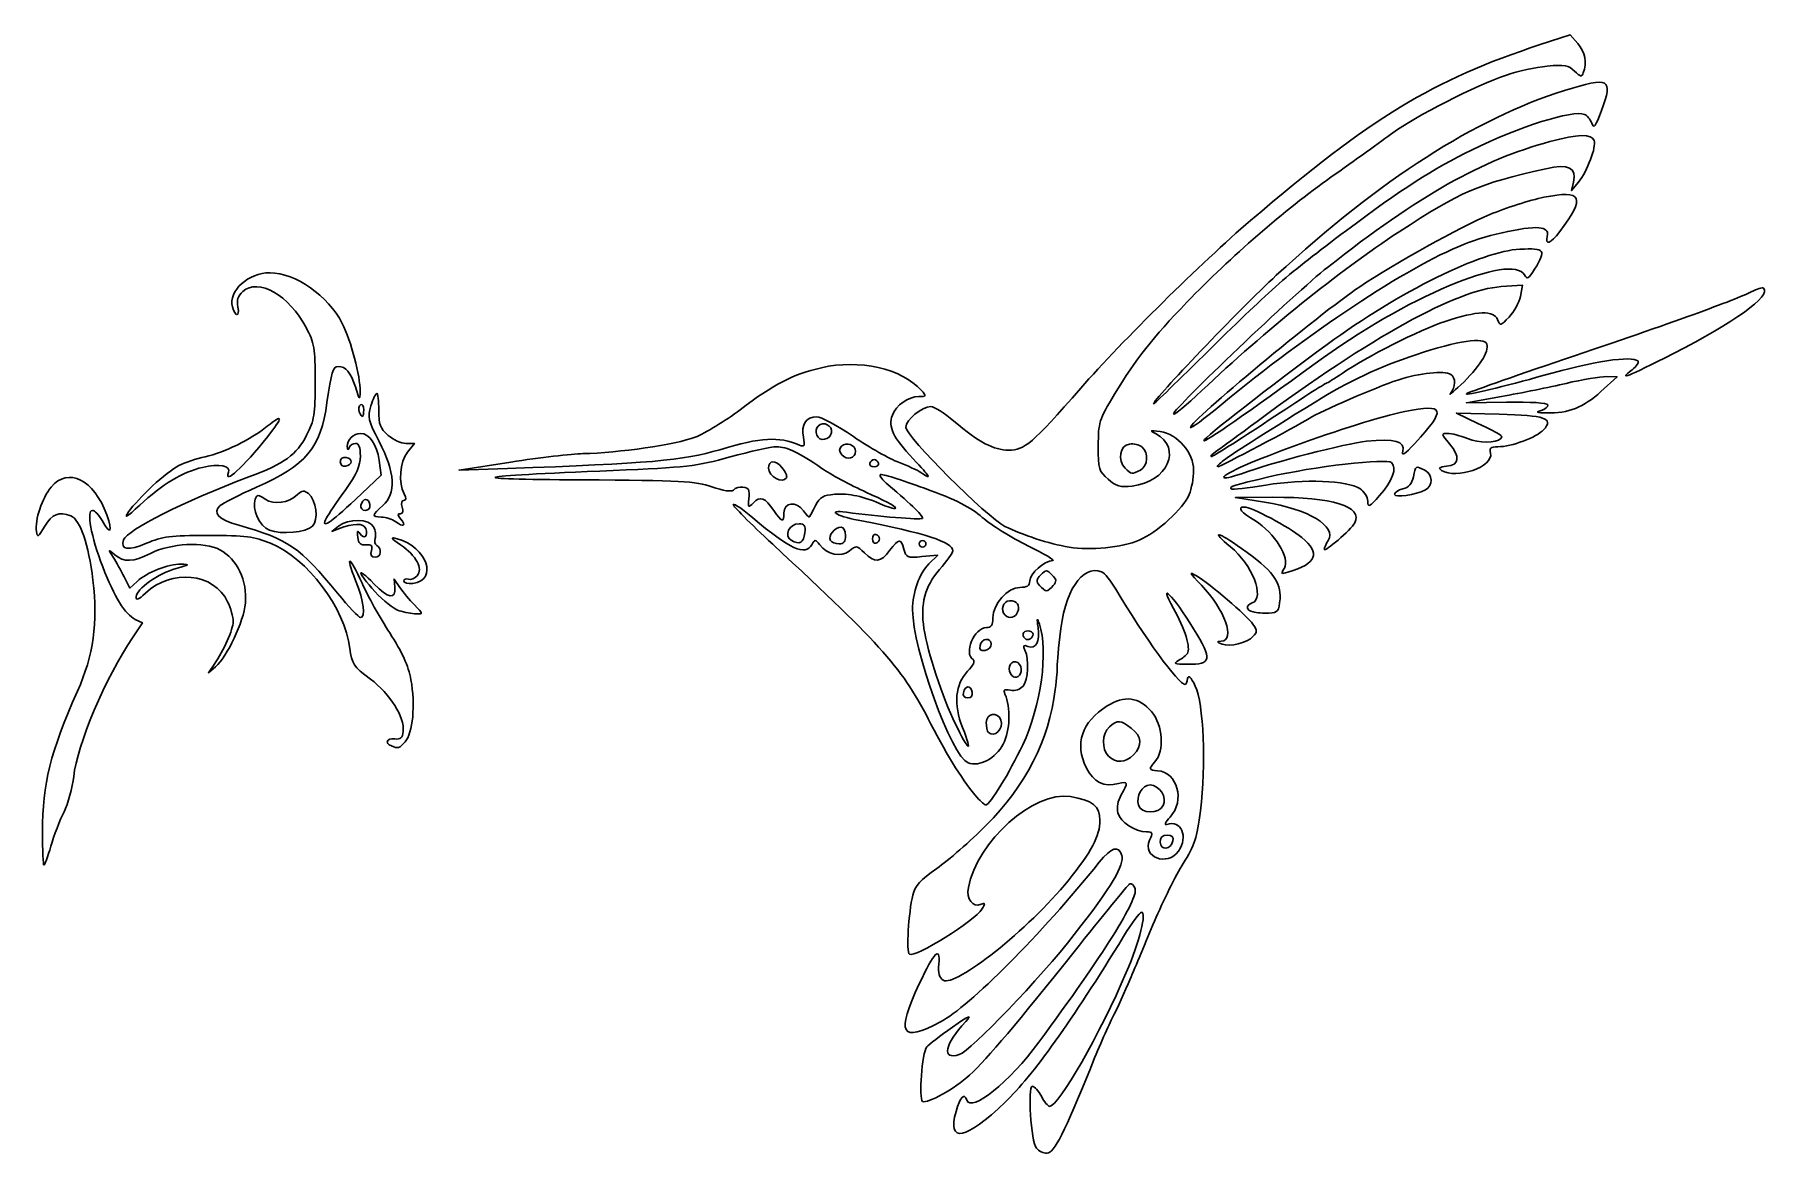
# Model space of a CAD drawing. Extents: x 8 to 145, y 12 to 101.
import ezdxf

# ---------------------------------------------------------------- set-up
doc = ezdxf.new("R2010")
doc.units = 0
doc.layers.get('0').update_dxf_attribs({"linetype": 'CONTINUOUS'})

msp = doc.modelspace()

# ---------------------------------------------------------------- linework, layer by layer
at = {"color": 7}
for points in [[(126.604247, 99.932024), (128.985497, 100.715748), (129.580809, 100.032094)], [(129.635732, 89.059198), (129.104194, 88.39774), (129.260293, 89.078831)], [(123.535136, 80.811473), (125.228525, 80.923823), (125.051791, 80.040147)], [(131.840015, 73.70286), (132.689664, 73.692356), (131.415827, 72.519961)], [(123.958414, 71.68197), (120.783414, 71.634948), (123.561539, 72.129592)], [(121.694183, 70.00884), (119.989664, 70.815872), (123.36185, 70.731242)], [(36.944453, 68.4217), (37.610362, 68.4217), (37.061992, 67.72456)], [(34.817685, 67.079447), (34.976538, 65.908158), (32.942657, 63.989929)], [(44.980288, 66.447551), (41.14383, 66.317302), (45.244872, 66.952672)], [(104.827245, 63.778905), (102.527164, 64.137114), (105.490703, 64.162752)], [(31.61883, 61.676645), (31.089664, 61.471336), (31.61883, 61.895392)], [(77.736311, 59.480622), (78.980572, 59.600179), (78.277249, 58.896856)], [(15.698308, 57.521679), (15.12362, 56.991128), (14.666888, 57.877768)], [(36.059721, 57.073781), (36.002693, 57.706075), (36.453911, 57.044616)], [(15.539114, 54.517621), (16.112265, 54.231873), (15.317824, 53.058557)], [(21.875406, 50.775534), (21.318087, 50.297741), (21.77992, 50.9592)]]:
    msp.add_lwpolyline(points, dxfattribs=at)
for points in [[(96.044872, 71.534472)], [(120.78834, 72.351278)], [(33.246192, 70.926767)], [(97.632372, 70.753973)], [(126.686008, 71.027761)], [(69.418314, 69.081388)], [(98.955289, 69.67265)], [(71.416262, 67.522598)], [(100.013622, 68.639436)], [(101.057784, 67.840265)], [(31.751122, 66.966491)], [(73.606001, 66.854044)], [(77.649057, 66.124521)], [(93.800448, 66.470588)], [(101.60113, 67.090991)], [(118.81906, 66.286967)], [(67.032934, 65.711044)], [(101.601122, 65.744693)], [(33.385368, 63.540883)], [(112.98922, 63.851539)], [(115.094872, 64.394821)], [(15.00887, 63.005933)], [(30.664737, 62.534721)], [(36.131897, 62.225624)], [(66.014653, 63.127795)], [(26.143606, 61.566549)], [(67.401977, 60.771439)], [(70.505418, 60.76038)], [(73.819872, 60.881075)], [(77.524039, 60.4842)], [(34.206976, 59.947154)], [(89.367685, 60.22566)], [(109.538622, 60.068682)], [(106.39072, 58.577184)], [(36.778205, 57.547904)], [(87.038019, 57.190188)], [(36.406026, 55.203479)], [(103.916226, 55.104414)], [(84.315012, 54.839756)], [(82.33228, 52.456527)], [(85.895318, 52.994864)], [(101.46883, 52.566546)], [(98.029247, 51.275364)], [(84.84969, 50.071742)], [(81.010368, 48.724217)], [(80.367209, 46.283369)], [(82.992095, 45.57934)], [(35.786018, 44.519845)], [(92.491896, 43.702057)], [(82.107767, 40.442004)], [(94.857419, 39.836706)], [(8.203205, 37.71701)], [(96.574039, 36.916884)], [(98.014245, 36.201406)], [(86.787826, 12.722847)]]:
    msp.add_lwpolyline(points, close=True, dxfattribs=at)
for points in [[(103.717789, 86.029744), (113.261069, 94.19174), (118.10701, 97.135386), (126.604247, 99.932024)], [(129.580809, 100.032094), (130.163591, 99.362829), (130.328315, 98.494919), (130.023373, 97.700254)], [(123.958414, 97.533694), (121.516156, 96.693141), (116.728819, 94.26033), (114.96258, 92.962223)], [(127.164568, 98.234832), (126.274309, 98.149709), (124.831539, 97.834197), (123.958414, 97.533694)], [(129.326923, 97.845898), (128.855745, 98.317076), (128.56731, 98.368956), (127.164568, 98.234832)], [(130.023373, 97.700254), (129.89547, 97.366943), (129.782186, 97.390633), (129.326923, 97.845898)], [(105.7548, 81.70463), (114.033353, 89.324628), (121.450952, 94.078902), (128.536134, 96.306212)], [(128.536134, 96.306212), (132.088329, 97.422886), (132.412309, 97.249406), (131.471358, 94.734491)], [(130.111286, 94.42066), (129.168202, 94.782555), (125.004724, 93.470257), (121.180288, 91.605673)], [(131.471358, 94.734491), (130.986236, 93.437889), (130.856866, 93.271971), (130.687654, 93.729395)], [(130.687654, 93.729395), (130.576188, 94.03072), (130.316822, 94.341789), (130.111286, 94.42066)], [(109.803205, 82.33601), (117.066676, 88.036575), (121.990202, 90.819145), (127.380103, 92.269729)], [(114.96258, 92.962223), (114.089455, 92.320514), (111.886799, 90.741428), (110.067789, 89.453141)], [(127.380103, 92.269729), (129.620261, 92.872623), (130.669977, 92.898667), (130.878019, 92.356514)], [(130.878019, 92.356514), (131.070395, 91.855194), (130.353509, 89.95242), (129.635732, 89.059198)], [(121.180288, 91.605673), (118.236473, 90.170431), (115.568997, 88.455034), (111.303155, 85.253896)], [(110.067789, 89.453141), (106.414872, 86.866021), (102.13417, 83.153446), (98.690705, 79.586011)], [(127.05805, 90.123458), (121.692689, 88.921506), (120.344496, 88.342061), (115.454576, 85.13635)], [(129.260293, 89.078831), (129.521432, 90.218243), (128.866958, 90.528691), (127.05805, 90.123458)], [(122.642085, 86.510881), (123.87729, 87.027949), (125.80039, 87.63948), (126.91564, 87.869842)], [(126.91564, 87.869842), (129.946715, 88.495927), (130.232121, 87.874287), (128.160555, 85.158329)], [(112.345327, 80.801009), (115.106122, 82.651365), (120.292159, 85.527184), (122.642085, 86.510881)], [(90.293018, 72.787325), (93.585125, 76.544972), (99.827331, 82.702389), (103.717789, 86.029744)], [(115.454576, 85.13635), (110.693044, 82.014809), (104.857005, 77.319481), (99.863458, 72.592671)], [(111.303155, 85.253896), (106.483465, 81.637145), (105.529314, 80.806036), (100.477614, 75.824366)], [(126.700026, 85.441245), (125.896172, 85.651456), (122.502409, 84.937325), (120.566011, 84.150496)], [(127.179514, 84.789431), (127.271026, 85.139377), (127.13208, 85.32826), (126.700026, 85.441245)], [(128.160555, 85.158329), (127.431498, 84.202484), (126.981805, 84.033389), (127.179514, 84.789431)], [(120.566011, 84.150496), (116.019188, 82.302956), (108.33858, 77.224946), (101.402684, 71.48072)], [(109.767232, 76.236573), (115.507789, 80.428539), (121.995139, 83.633696), (125.016747, 83.770787)], [(125.016747, 83.770787), (127.016719, 83.861529), (127.114398, 83.729145), (126.179278, 82.195212)], [(125.373368, 81.732191), (124.369735, 83.525585), (115.940779, 79.96468), (108.814518, 74.736725)], [(23.223587, 79.209204), (22.892175, 80.476537), (24.478347, 81.917588), (26.194871, 81.90865)], [(29.055198, 77.573643), (27.708019, 80.130153), (25.258143, 81.528071), (24.046563, 80.431606)], [(26.194871, 81.90865), (28.216662, 81.89812), (30.797442, 80.089761), (31.902294, 77.909441)], [(96.044872, 71.534472), (96.044872, 71.903955), (102.844261, 79.025618), (105.7548, 81.70463)], [(97.632372, 70.753973), (97.632372, 71.175856), (107.273873, 80.350924), (109.803205, 82.33601)], [(126.179278, 82.195212), (125.699478, 81.408169), (125.589924, 81.345228), (125.373368, 81.732191)], [(24.046563, 80.431606), (23.652109, 80.07463), (23.547107, 79.7423), (23.656287, 79.196398)], [(98.955288, 69.67265), (98.955288, 70.189384), (109.133129, 78.64811), (112.345327, 80.801009)], [(104.232784, 70.161841), (113.25697, 76.846607), (120.020614, 80.578296), (123.535136, 80.811473)], [(125.051791, 80.040147), (124.954586, 79.554123), (124.553731, 78.821079), (124.161, 78.411157)], [(128.537525, 75.075711), (137.099326, 77.97069), (142.087825, 79.771034), (143.305599, 80.405486)], [(144.279554, 80.688405), (144.886355, 80.081604), (141.992395, 77.987176), (137.144382, 75.524508)], [(143.305599, 80.405486), (143.760089, 80.642275), (144.198372, 80.76959), (144.279554, 80.688405)], [(23.656287, 79.196398), (23.815947, 78.398092), (23.432732, 78.409443), (23.223587, 79.209204)], [(98.690705, 79.586011), (95.949074, 76.745674), (94.661651, 75.108543), (92.972969, 72.315149)], [(123.248185, 78.203147), (122.970917, 78.952669), (121.641984, 78.907545), (119.110273, 78.062635)], [(124.161, 78.411157), (123.474382, 77.69448), (123.439309, 77.68649), (123.248185, 78.203147)], [(29.76581, 73.310718), (29.765016, 75.962052), (29.700418, 76.349222), (29.055198, 77.573643)], [(31.902294, 77.909441), (32.617196, 76.498648), (33.338378, 73.75267), (33.317011, 72.522741)], [(119.110273, 78.062635), (117.010834, 77.361989), (112.899288, 75.288939), (110.952254, 73.949346)], [(100.477614, 75.824366), (98.039605, 73.420155), (96.044872, 71.489702), (96.044872, 71.534472)], [(100.013622, 68.639436), (100.013622, 68.851208), (105.415943, 73.059102), (109.767232, 76.236573)], [(116.772296, 75.425393), (120.172567, 76.548205), (122.170664, 76.84416), (122.395483, 76.258293)], [(122.395483, 76.258293), (122.607626, 75.705451), (121.738551, 74.351703), (120.337053, 73.051908)], [(137.144382, 75.524508), (133.441173, 73.643368), (132.762744, 73.374702), (133.876336, 74.23032)], [(31.570515, 74.503066), (31.175299, 74.508172), (31.03499, 74.049543), (30.697937, 71.650841)], [(32.939942, 72.894179), (32.583609, 74.037074), (32.193844, 74.494993), (31.570515, 74.503066)], [(63.36883, 71.087644), (66.00911, 73.097845), (67.502701, 73.869674), (69.782613, 74.402045)], [(69.782613, 74.402045), (72.771654, 75.1), (76.129946, 74.34167), (77.69152, 72.61615)], [(108.814518, 74.736725), (103.654053, 70.950913), (100.013622, 68.428812), (100.013622, 68.639436)], [(108.818402, 71.690002), (111.487492, 73.342667), (113.90912, 74.479938), (116.772296, 75.425393)], [(119.551196, 73.871368), (119.017923, 74.200949), (117.089976, 73.996209), (115.350959, 73.42532)], [(120.78834, 72.351278), (120.874943, 72.437882), (124.362078, 73.663876), (128.537525, 75.075711)], [(134.330006, 74.939342), (133.888054, 75.381294), (130.725897, 74.897742), (126.927517, 73.80736)], [(133.876336, 74.23032), (134.237963, 74.508175), (134.442115, 74.827233), (134.330006, 74.939342)], [(29.089604, 69.077385), (29.695688, 70.25631), (29.766649, 70.700553), (29.76581, 73.310718)], [(33.317011, 72.522741), (33.304602, 71.80866), (33.266761, 71.84594), (32.939942, 72.894179)], [(84.588789, 67.892533), (85.87046, 67.892533), (86.411088, 68.356446), (90.293018, 72.787325)], [(109.712982, 73.1842), (109.64304, 73.1842), (107.610712, 71.874512), (105.196696, 70.273783)], [(115.350959, 73.42532), (113.629551, 72.86021), (109.295695, 70.982459), (108.348005, 70.391118)], [(110.952254, 73.949346), (110.340598, 73.528515), (109.782927, 73.1842), (109.712982, 73.1842)], [(120.337053, 73.051908), (119.709427, 72.469825), (119.344742, 72.166215), (119.526643, 72.377221)], [(119.526643, 72.377221), (119.941454, 72.8584), (119.954003, 73.622413), (119.551196, 73.871368)], [(126.927517, 73.80736), (123.886423, 72.93437), (120.589463, 72.152402), (120.78834, 72.351278)], [(123.561539, 72.129592), (125.089507, 72.401644), (127.386072, 72.86929), (128.665015, 73.168801)], [(128.665015, 73.168801), (129.943955, 73.468312), (131.372705, 73.708638), (131.840015, 73.70286)], [(30.697937, 71.650841), (30.190683, 68.040864), (29.050909, 66.669497), (25.136538, 64.959413)], [(33.246192, 70.926767), (33.164219, 71.140389), (33.211011, 71.385541), (33.350176, 71.471549)], [(33.350176, 71.471549), (33.489342, 71.55756), (33.603205, 71.382779), (33.603205, 71.083149)], [(34.821413, 68.574163), (33.935054, 70.275932), (33.889238, 70.476562), (34.176504, 71.398262)], [(34.176504, 71.398262), (34.346584, 71.943965), (34.55506, 72.39045), (34.639784, 72.39045)], [(34.639784, 72.39045), (34.724509, 72.39045), (34.79383, 71.784829), (34.79383, 71.044626)], [(77.491624, 72.125866), (76.659814, 72.125866), (75.703337, 71.449105), (75.39722, 70.643959)], [(77.69152, 72.61615), (78.111935, 72.151595), (78.101447, 72.125866), (77.491624, 72.125866)], [(92.972969, 72.315149), (91.73374, 70.265232), (91.679247, 70.092612), (91.679247, 68.21715)], [(99.863458, 72.592671), (98.63636, 71.431121), (97.632372, 70.603708), (97.632372, 70.753973)], [(101.402684, 71.48072), (100.056617, 70.365922), (98.955289, 69.552291), (98.955289, 69.67265)], [(101.601122, 67.090991), (102.203493, 67.555078), (104.369074, 68.935034), (108.818402, 71.690002)], [(115.92293, 70.94224), (119.097324, 71.589694), (119.23345, 71.14998), (116.703232, 68.4217)], [(127.215175, 71.464408), (127.165534, 71.625047), (125.886083, 71.710518), (123.958414, 71.68197)], [(126.686008, 71.027761), (127.022019, 71.122397), (127.260144, 71.318887), (127.215175, 71.464408)], [(131.415827, 72.519961), (130.057893, 71.270164), (128.842087, 70.790602), (127.133414, 70.8308)], [(25.969335, 69.775544), (27.247845, 70.788141), (27.263188, 70.540787), (26.018802, 68.978116)], [(33.603205, 71.083149), (33.603205, 70.444294), (33.456068, 70.379844), (33.246192, 70.926767)], [(34.79383, 71.044626), (34.79383, 69.89808), (34.903754, 69.604247), (35.536187, 69.060251)], [(59.796955, 68.915365), (60.59732, 69.223771), (62.204663, 70.201295), (63.36883, 71.087644)], [(69.420497, 70.532943), (68.600135, 70.540854), (68.169327, 69.885356), (68.361938, 68.922299)], [(72.319999, 68.959121), (71.034876, 69.82174), (69.730101, 70.529958), (69.420497, 70.532943)], [(69.533622, 69.797533), (69.936744, 70.200655), (70.700543, 69.832217), (70.595241, 69.285435)], [(75.39722, 70.643959), (75.051023, 69.73339), (75.457428, 68.881437), (77.032371, 67.216168)], [(76.465705, 69.689543), (76.465705, 70.285636), (77.729083, 71.332116), (78.448726, 71.332116)], [(78.448726, 71.332116), (78.694092, 71.332116), (79.509152, 70.81683), (80.259965, 70.187037)], [(80.259965, 70.187037), (82.289375, 68.484734), (83.406626, 67.892533), (84.588789, 67.892533)], [(105.196696, 70.273783), (102.782682, 68.673054), (100.718236, 67.369611), (100.609038, 67.377244)], [(101.057784, 67.840265), (101.413794, 68.087293), (102.842544, 69.132003), (104.232784, 70.161841)], [(108.348005, 70.391118), (107.306237, 69.741071), (101.300137, 66.569733), (101.121721, 66.575501)], [(101.601122, 65.744693), (101.601122, 66.348599), (112.123572, 70.167317), (115.92293, 70.94224)], [(123.36185, 70.731242), (127.041799, 70.638887), (127.707636, 70.40681), (126.888748, 69.501951)], [(127.133414, 70.8308), (126.331943, 70.849665), (126.223355, 70.897459), (126.686008, 71.027761)], [(21.062566, 67.369433), (22.612175, 67.716707), (24.601521, 68.692215), (25.969335, 69.775544)], [(26.018802, 68.978116), (24.054969, 66.511988), (22.513999, 65.103798), (22.910847, 66.13797)], [(24.516468, 65.774279), (27.385579, 66.857422), (28.280704, 67.503955), (29.089604, 69.077385)], [(32.301177, 68.170346), (32.274298, 68.698065), (32.793787, 69.21545), (33.350531, 69.21545)], [(33.350531, 69.21545), (34.047086, 69.21545), (34.646309, 68.34305), (34.817685, 67.079447)], [(35.536187, 69.060251), (35.944485, 68.709048), (36.578204, 68.4217), (36.944453, 68.4217)], [(50.933413, 67.616996), (53.728144, 67.667963), (58.296339, 68.337131), (59.796955, 68.915365)], [(68.064152, 68.289054), (66.344829, 68.98781), (65.102954, 68.916727), (61.749109, 67.927588)], [(68.361938, 68.922299), (68.50349, 68.214547), (68.462411, 68.127195), (68.064152, 68.289054)], [(69.418314, 69.081388), (69.326673, 69.320206), (69.37856, 69.642471), (69.533622, 69.797533)], [(70.595241, 69.285435), (70.477952, 68.676396), (69.630131, 68.529406), (69.418314, 69.081388)], [(75.891874, 66.93195), (75.212464, 67.184278), (73.60512, 68.096503), (72.319999, 68.959121)], [(84.299637, 61.867857), (82.877628, 62.582396), (76.465705, 68.984297), (76.465705, 69.689543)], [(94.349327, 65.050231), (97.147425, 65.365617), (98.360103, 68.062613), (96.213001, 69.195048)], [(96.213001, 69.195048), (95.721956, 69.454038), (95.769213, 69.474969), (96.574039, 69.354962)], [(96.574039, 69.354962), (97.952764, 69.149378), (99.219872, 67.686536), (99.219872, 66.300421)], [(115.758862, 67.817574), (115.967976, 68.584942), (115.107265, 68.816627), (112.88672, 68.590694)], [(119.449583, 68.386418), (118.785026, 69.176199), (118.777912, 69.21545), (119.299331, 69.21545)], [(119.299331, 69.21545), (119.600364, 69.21545), (120.307095, 69.031223), (120.869842, 68.806055)], [(120.869842, 68.806055), (121.794746, 68.435982), (123.135297, 68.436432), (123.505807, 68.806848)], [(123.505807, 68.806848), (123.718926, 69.019968), (123.559874, 69.125497), (121.694183, 70.00884)], [(126.888748, 69.501951), (126.348916, 68.90544), (124.337731, 68.157024), (123.274593, 68.157024)], [(18.982515, 66.66643), (19.427097, 66.896332), (20.363121, 67.212684), (21.062566, 67.369433)], [(31.751122, 66.966491), (31.751122, 67.239002), (31.92453, 67.368772), (32.214143, 67.312998)], [(32.129256, 64.703055), (33.054642, 66.007933), (33.338622, 66.644753), (33.338622, 67.415034)], [(32.214143, 67.312998), (32.771842, 67.205595), (32.736676, 66.736026), (32.161972, 66.616363)], [(32.455517, 68.090971), (32.366836, 67.871197), (32.315057, 67.897827), (32.301177, 68.170346)], [(32.963795, 68.4217), (32.757642, 68.4217), (32.528915, 68.272872), (32.455517, 68.090971)], [(33.338622, 67.415034), (33.338622, 68.107142), (33.221499, 68.4217), (32.963795, 68.4217)], [(35.124559, 63.517243), (36.190084, 64.434577), (36.087669, 66.143013), (34.821413, 68.574163)], [(37.061992, 67.72456), (36.463528, 66.963737), (36.324709, 65.300312), (36.787513, 64.435556)], [(61.749109, 67.927588), (58.827998, 67.066073), (56.095813, 66.824926), (44.980288, 66.447551)], [(45.244872, 66.952672), (47.500445, 67.302129), (50.060288, 67.601073), (50.933413, 67.616996)], [(53.314653, 66.283769), (59.120688, 66.523936), (59.91397, 66.615405), (62.57507, 67.351542)], [(62.57507, 67.351542), (64.175799, 67.794352), (65.818822, 68.156754), (66.22623, 68.156881)], [(66.22623, 68.156881), (67.076267, 68.157146), (68.07295, 67.683589), (69.816533, 66.450991)], [(71.416262, 67.522598), (71.181177, 67.805858), (71.170853, 67.995181), (71.379133, 68.203461)], [(71.379133, 68.203461), (71.744483, 68.568811), (72.496955, 68.295097), (72.496955, 67.796852)], [(72.496955, 67.796852), (72.496955, 67.245516), (71.794227, 67.067181), (71.416262, 67.522598)], [(91.679247, 68.21715), (91.679247, 66.379722), (91.727009, 66.218133), (92.455264, 65.591714)], [(93.800448, 66.470588), (93.171203, 67.099834), (93.380123, 68.267974), (94.141205, 68.375863)], [(94.141205, 68.375863), (94.476639, 68.423414), (94.923123, 68.319539), (95.133393, 68.14503)], [(95.133393, 68.14503), (95.680257, 67.691172), (95.605666, 66.636381), (95.003932, 66.314341)], [(100.609038, 67.377244), (100.499841, 67.38489), (100.701777, 67.593236), (101.057784, 67.840265)], [(112.88672, 68.590694), (111.251235, 68.42429), (105.582842, 66.955882), (102.990184, 66.02698)], [(116.703232, 68.4217), (115.890466, 67.545312), (115.641221, 67.385867), (115.758862, 67.817574)], [(122.687768, 67.640692), (122.961776, 66.592887), (119.982753, 65.550476), (118.81906, 66.286967)], [(119.213672, 66.613738), (120.233826, 66.73033), (120.317027, 67.355522), (119.449583, 68.386418)], [(123.274593, 68.157024), (122.68899, 68.157024), (122.57823, 68.05957), (122.687768, 67.640692)], [(8.89514, 64.970086), (10.250852, 66.581258), (12.265159, 65.575577), (13.283766, 62.778981)], [(15.00887, 63.005933), (15.770976, 64.104819), (18.000421, 66.15857), (18.982515, 66.66643)], [(20.843959, 66.527976), (19.330418, 66.189416), (17.637593, 65.169378), (15.892015, 63.544106)], [(22.910847, 66.13797), (23.108483, 66.652995), (22.183301, 66.827569), (20.843959, 66.527976)], [(32.161972, 66.616363), (31.922265, 66.566449), (31.751122, 66.712298), (31.751122, 66.966491)], [(50.801111, 65.54035), (41.00997, 65.591539), (41.730269, 65.804579), (53.314653, 66.283769)], [(66.659067, 66.524976), (66.166251, 67.133576), (65.617789, 67.107054), (65.617789, 66.474626)], [(65.617789, 66.474626), (65.617789, 65.788297), (66.714838, 65.196352), (67.032934, 65.711044)], [(67.032934, 65.711044), (67.100836, 65.820912), (66.932596, 66.187182), (66.659067, 66.524976)], [(69.816533, 66.450991), (70.490395, 65.974614), (72.08048, 65.121814), (73.350059, 64.555881)], [(73.952163, 66.569616), (73.709628, 66.569616), (73.553854, 66.697609), (73.606001, 66.854044)], [(73.606001, 66.854044), (73.658145, 67.010478), (73.813919, 67.138471), (73.952163, 67.138471)], [(73.952163, 67.138471), (74.090408, 67.138471), (74.246182, 67.010478), (74.298326, 66.854044)], [(74.298326, 66.854044), (74.350473, 66.697609), (74.194699, 66.569616), (73.952163, 66.569616)], [(75.058394, 65.144819), (74.631703, 65.503856), (74.351867, 65.866888), (74.436536, 65.95156)], [(74.436536, 65.95156), (74.521206, 66.03623), (76.096775, 65.553931), (77.937802, 64.879786)], [(77.649057, 66.124521), (77.362016, 66.316281), (76.571282, 66.679625), (75.891874, 66.93195)], [(77.032371, 67.216168), (78.432829, 65.735388), (78.554845, 65.519403), (77.649057, 66.124521)], [(95.003932, 66.314341), (94.340103, 65.959072), (94.307766, 65.963268), (93.800448, 66.470588)], [(99.219872, 66.300421), (99.219872, 65.711525), (99.058854, 64.846576), (98.862055, 64.378306)], [(101.121721, 66.575501), (101.021594, 66.578729), (101.237328, 66.810707), (101.60113, 67.090991)], [(102.990184, 66.02698), (102.2262, 65.753258), (101.601122, 65.626229), (101.601122, 65.744693)], [(105.172997, 65.77598), (108.688762, 66.592693), (114.50261, 67.267712), (114.868624, 66.901698)], [(114.868624, 66.901698), (115.311576, 66.458745), (114.952791, 65.474035), (113.923747, 64.308413)], [(116.591178, 65.782923), (116.767914, 66.666594), (116.783736, 66.675587), (117.493516, 66.295725)], [(117.493516, 66.295725), (118.133482, 65.953225), (118.158202, 65.082571), (117.537397, 64.750326)], [(118.81906, 66.28706), (118.53731, 66.465379), (118.636891, 66.547817), (119.213672, 66.613738)], [(7.724468, 61.455893), (7.592261, 62.384223), (8.164369, 64.101612), (8.89514, 64.970086)], [(14.619446, 60.797144), (14.938068, 61.610637), (19.305952, 63.80721), (24.516468, 65.774279)], [(25.136538, 64.959413), (23.75409, 64.355459), (22.457886, 63.706007), (22.256088, 63.51619)], [(28.372721, 64.37779), (28.741399, 64.710022), (28.907825, 64.726627), (29.225616, 64.462882)], [(30.664737, 62.534721), (30.805072, 62.789382), (31.464104, 63.765134), (32.129256, 64.703055)], [(61.119861, 64.989943), (59.813603, 65.442415), (58.757413, 65.498752), (50.801111, 65.54035)], [(62.826424, 64.733995), (62.669669, 64.579259), (62.027387, 64.675586), (61.119861, 64.989943)], [(64.060745, 64.651387), (64.025108, 65.038248), (63.191178, 65.094059), (62.826424, 64.733995)], [(64.036879, 63.814859), (64.066769, 64.09305), (64.077514, 64.469486), (64.060745, 64.651387)], [(73.350059, 64.555881), (74.619636, 63.989945), (75.661433, 63.436013), (75.665163, 63.32492)], [(77.771572, 62.495623), (77.904441, 62.628492), (77.003979, 63.507721), (75.058394, 65.144819)], [(77.937802, 64.879786), (80.475796, 63.950429), (81.581543, 63.393153), (82.511088, 62.574935)], [(92.455264, 65.591714), (93.094998, 65.041439), (93.427635, 64.946342), (94.349327, 65.050231)], [(102.187121, 64.83709), (102.01135, 65.012861), (102.360378, 65.12261), (105.172997, 65.77598)], [(104.93697, 65.133929), (103.497467, 64.897754), (102.260035, 64.764177), (102.187121, 64.83709)], [(112.355058, 64.849052), (111.368054, 65.495763), (107.943859, 65.627261), (104.93697, 65.133929)], [(112.98922, 63.851539), (112.983161, 64.175606), (112.697789, 64.624487), (112.355058, 64.849052)], [(115.094872, 64.394821), (115.094872, 64.540762), (115.39614, 64.735781), (115.764355, 64.828198)], [(117.537397, 64.750326), (116.77614, 64.342915), (115.094872, 64.098207), (115.094872, 64.394821)], [(115.764355, 64.828198), (116.23644, 64.946683), (116.480233, 65.228187), (116.591178, 65.782923)], [(15.892015, 63.544106), (14.855367, 62.578903), (14.608296, 62.428345), (15.00887, 63.005933)], [(22.256088, 63.51619), (21.6307, 62.927936), (22.127374, 62.401786), (23.730021, 61.954775)], [(26.143606, 61.566547), (25.375526, 61.862631), (24.734168, 63.256853), (25.021545, 64.005746)], [(25.021545, 64.005746), (25.171169, 64.39566), (25.241096, 64.396641), (25.82056, 64.016964)], [(25.82056, 64.016964), (26.533785, 63.549641), (27.624913, 63.703906), (28.372721, 64.37779)], [(29.225616, 64.462882), (29.838631, 63.954123), (30.046224, 62.370078), (29.563184, 61.887037)], [(32.942657, 63.989929), (30.944992, 62.10586), (30.147757, 61.596558), (30.664737, 62.534721)], [(33.735497, 63.130033), (33.481304, 63.130033), (33.335455, 63.301176), (33.385368, 63.540883)], [(33.385368, 63.540883), (33.505032, 64.115588), (33.974601, 64.150753), (34.082003, 63.593054)], [(34.082003, 63.593054), (34.137777, 63.303441), (34.008007, 63.130033), (33.735497, 63.130033)], [(35.007844, 62.600866), (34.218607, 62.600866), (34.238121, 62.754089), (35.124559, 63.517243)], [(36.645908, 63.394616), (36.749622, 63.06784), (36.693454, 62.86545), (36.499049, 62.86545)], [(36.76968, 63.923783), (36.598363, 63.923783), (36.547277, 63.705375), (36.645908, 63.394616)], [(36.787513, 64.435556), (36.981326, 64.073416), (36.976113, 63.923783), (36.76968, 63.923783)], [(65.936929, 60.450563), (64.147925, 62.105553), (62.746041, 63.521479), (62.821627, 63.597065)], [(62.821627, 63.597065), (62.897216, 63.672654), (63.587037, 63.202495), (64.35457, 62.552268)], [(64.410942, 63.737471), (64.016117, 63.342647), (63.986794, 63.348714), (64.036879, 63.814859)], [(66.014663, 63.127795), (65.345299, 64.127086), (64.950605, 64.277134), (64.410942, 63.737471)], [(68.364269, 63.094904), (67.815272, 63.878711), (66.799801, 63.770663), (66.829411, 62.931596)], [(69.330372, 63.526908), (69.107455, 63.090346), (68.892566, 62.68081), (68.852838, 62.616829)], [(70.84318, 64.401599), (69.917625, 64.333956), (69.669083, 64.190253), (69.330372, 63.526908)], [(72.695393, 62.35347), (70.899647, 62.699839), (70.164224, 63.197669), (71.769351, 62.980335)], [(74.679757, 63.550776), (73.03852, 64.258502), (72.009042, 64.486806), (70.84318, 64.401599)], [(75.665163, 63.32492), (75.668894, 63.213827), (75.22546, 63.315448), (74.679757, 63.550776)], [(98.862055, 64.378306), (98.394917, 63.266786), (96.324687, 61.378531), (94.912376, 60.775802)], [(104.096074, 62.297098), (102.963541, 62.983928), (102.634574, 63.394616), (103.21694, 63.394616)], [(103.21694, 63.394616), (103.78898, 63.394616), (106.775978, 61.819176), (107.767014, 60.994761)], [(109.857606, 60.737573), (110.562866, 61.86687), (108.293135, 63.239139), (104.827245, 63.778905)], [(105.490703, 64.162752), (110.152064, 64.203061), (112.644634, 63.425943), (111.959588, 62.145923)], [(113.923747, 64.308413), (113.100294, 63.375667), (112.999038, 63.326163), (112.98922, 63.851539)], [(8.392718, 61.873262), (7.879312, 61.004564), (7.796141, 60.952618), (7.724468, 61.455893)], [(10.456301, 62.69496), (9.497782, 63.062776), (8.971996, 62.853414), (8.392718, 61.873262)], [(12.193494, 57.608888), (11.849782, 60.444848), (11.175499, 62.418976), (10.456301, 62.69496)], [(12.148298, 63.130033), (11.662687, 63.130033), (12.041332, 61.070424), (12.969351, 58.663993)], [(12.911865, 62.337955), (12.663971, 62.7736), (12.320365, 63.130033), (12.148298, 63.130033)], [(13.283766, 62.778981), (13.792102, 61.383333), (13.590865, 61.144695), (12.911865, 62.337955)], [(23.730021, 61.954775), (27.614094, 60.871431), (28.570722, 60.213264), (31.539786, 56.581596)], [(29.563184, 61.887037), (29.060614, 61.384468), (27.094064, 61.20016), (26.143606, 61.566549)], [(31.61883, 61.895392), (32.385021, 62.509392), (34.043265, 62.467985), (34.386697, 61.826278)], [(33.765135, 61.692996), (33.594278, 62.13824), (32.792823, 62.132136), (31.61883, 61.676645)], [(34.386697, 61.826278), (34.536817, 61.54578), (34.592419, 61.141102), (34.51026, 60.926999)], [(36.131907, 62.225624), (35.849661, 62.432007), (35.343833, 62.600866), (35.007844, 62.600866)], [(36.518919, 62.46218), (36.979143, 61.907642), (36.754522, 61.770347), (36.131897, 62.225624)], [(36.499049, 62.86545), (36.264384, 62.86545), (36.269443, 62.762784), (36.518919, 62.46218)], [(64.35457, 62.552268), (67.302999, 60.054453), (68.51038, 59.503191), (69.028942, 60.418054)], [(66.829411, 62.931596), (66.857615, 62.132363), (66.647549, 62.182949), (66.014653, 63.127795)], [(67.401977, 60.771439), (66.793769, 61.125002), (67.248053, 62.0717), (68.025923, 62.0717)], [(68.025923, 62.0717), (68.452944, 62.0717), (68.546155, 61.926414), (68.479633, 61.3645)], [(68.852838, 62.616829), (68.813111, 62.55285), (68.593256, 62.767983), (68.364269, 63.094904)], [(70.505418, 60.76038), (70.291994, 61.105706), (70.850395, 61.807124), (71.338726, 61.807124)], [(71.338726, 61.807124), (71.551115, 61.807124), (71.703205, 61.531108), (71.703205, 61.145666)], [(71.769351, 62.980335), (74.264626, 62.642477), (77.645411, 62.369459), (77.771572, 62.495623)], [(80.169872, 59.923389), (80.169872, 60.631697), (78.051861, 61.320299), (72.695393, 62.35347)], [(82.511088, 62.574935), (83.185368, 61.981408), (84.809671, 60.970943), (86.12065, 60.329456)], [(89.367685, 60.22566), (87.801982, 60.492592), (85.646742, 61.190955), (84.299637, 61.867857)], [(106.39072, 58.577184), (106.867235, 59.340208), (105.609385, 61.379341), (104.096074, 62.297098)], [(111.959588, 62.145923), (111.664234, 61.594037), (109.538622, 59.770227), (109.538622, 60.068682)], [(16.439575, 60.529287), (15.017297, 59.912324), (14.313452, 60.015903), (14.619446, 60.797144)], [(21.30008, 61.145658), (18.2813, 61.145658), (17.686657, 61.070249), (16.439575, 60.529287)], [(16.746558, 59.730095), (18.330521, 60.538913), (21.005011, 60.680354), (22.226121, 60.01988)], [(26.240647, 60.527883), (24.931893, 61.06654), (24.299156, 61.145658), (21.30008, 61.145658)], [(32.511071, 52.225189), (32.109209, 55.426853), (29.166108, 59.323822), (26.240647, 60.527883)], [(33.129538, 61.013366), (33.069109, 61.522539), (33.111281, 61.585216), (33.312735, 61.285612)], [(33.775669, 60.41018), (33.347975, 60.366272), (33.18869, 60.514971), (33.129538, 61.013366)], [(33.312735, 61.285612), (33.642789, 60.794739), (33.989888, 61.107299), (33.765135, 61.692996)], [(34.206976, 59.947159), (34.314059, 60.356642), (34.221555, 60.455956), (33.775669, 60.41018)], [(34.51026, 60.926999), (34.428102, 60.712895), (34.488062, 60.45912), (34.643502, 60.36305)], [(36.51753, 60.408188), (35.735421, 60.95673), (35.692736, 61.032181), (36.249039, 60.882797)], [(36.249039, 60.882797), (38.593337, 60.253277), (39.518736, 57.60139), (37.479123, 57.357772)], [(78.45008, 46.248294), (76.177955, 50.679755), (74.763278, 52.285397), (65.936929, 60.450563)], [(68.479633, 61.3645), (68.383999, 60.556661), (68.069333, 60.383491), (67.401977, 60.771439)], [(69.028942, 60.418054), (69.275793, 60.853555), (69.311959, 60.854262), (69.637402, 60.42996)], [(69.637402, 60.42996), (70.258054, 59.620793), (71.332537, 59.387425), (71.989214, 59.919171)], [(71.189654, 60.484208), (70.907201, 60.484208), (70.599295, 60.608485), (70.505418, 60.76038)], [(71.703205, 61.145666), (71.703205, 60.667299), (71.561052, 60.484208), (71.189654, 60.484208)], [(73.819872, 60.881075), (73.819872, 61.12361), (73.947864, 61.279384), (74.104299, 61.227237)], [(74.104299, 60.534912), (73.947864, 60.482766), (73.819872, 60.638539), (73.819872, 60.881075)], [(74.104299, 61.227237), (74.260734, 61.175093), (74.388726, 61.01932), (74.388726, 60.881075)], [(74.388726, 60.881075), (74.388726, 60.74283), (74.260734, 60.587057), (74.104299, 60.534912)], [(75.184624, 59.955025), (75.904212, 60.928316), (76.094484, 60.945088), (76.317904, 60.054919)], [(77.524039, 60.4842), (77.524039, 60.629721), (77.643101, 60.748783), (77.788622, 60.748783)], [(77.788622, 60.219616), (77.643101, 60.219616), (77.524039, 60.338679), (77.524039, 60.4842)], [(77.788622, 60.748783), (77.934143, 60.748783), (78.053205, 60.629721), (78.053205, 60.4842)], [(78.053205, 60.4842), (78.053205, 60.338679), (77.934143, 60.219616), (77.788622, 60.219616)], [(94.912376, 60.775802), (93.537053, 60.188861), (91.037934, 59.940899), (89.367685, 60.22566)], [(102.132059, 60.250009), (100.488729, 61.570624), (101.112749, 61.484092), (103.013439, 60.127788)], [(107.767014, 60.994761), (109.283024, 59.733635), (108.964569, 58.928542), (106.677666, 58.240758)], [(109.538622, 60.068682), (109.538622, 60.155646), (109.682166, 60.456646), (109.857606, 60.737573)], [(13.79675, 59.425866), (13.388572, 60.078967), (13.390168, 60.081475), (13.922964, 59.624304)], [(14.666888, 57.877768), (14.415685, 58.365419), (14.024123, 59.062064), (13.79675, 59.425866)], [(13.922964, 59.624304), (14.636787, 59.011804), (15.395559, 59.040234), (16.746558, 59.730095)], [(22.226121, 60.01988), (23.591818, 59.281203), (24.416842, 57.558908), (24.249356, 55.796225)], [(32.960284, 57.57904), (32.08315, 59.737681), (32.486317, 59.573933), (33.470914, 57.371647)], [(34.498388, 59.425861), (34.203071, 59.425861), (34.112856, 59.587241), (34.206976, 59.947154)], [(34.643502, 60.36305), (35.080514, 60.09296), (34.977223, 59.425861), (34.498388, 59.425861)], [(37.83403, 57.967637), (38.304676, 58.534729), (37.766675, 59.532083), (36.51753, 60.408188)], [(71.989214, 59.919171), (72.549406, 60.372786), (72.58911, 60.367984), (73.182255, 59.774839)], [(73.182255, 59.774839), (73.998968, 58.958125), (74.479557, 59.001372), (75.184624, 59.955025)], [(76.317904, 60.054919), (76.480868, 59.405618), (76.571943, 59.36874), (77.736311, 59.480622)], [(79.124347, 58.451578), (79.699384, 59.104858), (80.169872, 59.767171), (80.169872, 59.923389)], [(86.12065, 60.329456), (87.431629, 59.687968), (88.311945, 59.162704), (88.076908, 59.162199)], [(88.076908, 59.162199), (87.424853, 59.160876), (86.255289, 58.128636), (86.255289, 57.55458)], [(103.85008, 55.817381), (104.875806, 56.210988), (103.84336, 58.874763), (102.132059, 60.250009)], [(103.013439, 60.127788), (105.47282, 58.372809), (106.144555, 57.491453), (106.046334, 56.148446)], [(12.969351, 58.663993), (13.900525, 56.24938), (14.721025, 54.925481), (15.539114, 54.517621)], [(15.611538, 56.302254), (15.611538, 56.908782), (17.385503, 58.161978), (18.774314, 58.53656)], [(19.149578, 58.878843), (18.147643, 58.90046), (16.482546, 58.245687), (15.698308, 57.521679)], [(22.842608, 55.911388), (21.760513, 58.191739), (18.391023, 58.53888), (16.339142, 56.581408)], [(18.774314, 58.53656), (19.853084, 58.827519), (19.891795, 58.862828), (19.149578, 58.878843)], [(34.499653, 56.70209), (33.05416, 58.314397), (32.987403, 58.793248), (34.412902, 57.324371)], [(36.778205, 57.547904), (36.778205, 57.698524), (36.937722, 57.760545), (37.132691, 57.685731)], [(37.132691, 57.685731), (37.327657, 57.610915), (37.64326, 57.737772), (37.83403, 57.967637)], [(78.277249, 58.896856), (77.52701, 58.146617), (76.998759, 56.653345), (76.996348, 55.275969)], [(77.89813, 53.791292), (77.596722, 55.726438), (77.968152, 57.138073), (79.124347, 58.451578)], [(87.038019, 57.190188), (86.756825, 57.529005), (86.774197, 57.676918), (87.137912, 58.040632)], [(87.137912, 58.040632), (87.54858, 58.4513), (87.607831, 58.4513), (88.018498, 58.040632)], [(88.018498, 58.040632), (88.382213, 57.676918), (88.399586, 57.529005), (88.118392, 57.190188)], [(88.62967, 53.141586), (89.001867, 56.749098), (90.375142, 58.873816), (91.945187, 58.271331)], [(91.945187, 58.271331), (92.164868, 58.187032), (92.671149, 57.566973), (93.070259, 56.893418)], [(97.626779, 55.383277), (96.329331, 57.694015), (97.575674, 56.431614), (99.215316, 53.774276)], [(99.833975, 57.211505), (98.876064, 58.197123), (98.805749, 58.329494), (99.438701, 57.955598)], [(99.438701, 57.955598), (100.504932, 57.32576), (103.412528, 54.839185), (103.905111, 54.135925)], [(106.677666, 58.240758), (106.121785, 58.073576), (106.095475, 58.104424), (106.39072, 58.577184)], [(10.974921, 48.842533), (12.235807, 51.665492), (12.598016, 54.271214), (12.193494, 57.608888)], [(16.339142, 56.581408), (15.796937, 56.06415), (15.611538, 55.993019), (15.611538, 56.302254)], [(31.539786, 56.581596), (32.40232, 55.52657), (33.219446, 54.663366), (33.355619, 54.663366)], [(33.355619, 54.663366), (33.795015, 54.663366), (33.619728, 55.956134), (32.960284, 57.57904)], [(33.470914, 57.371647), (33.907476, 56.39517), (34.890525, 54.630066), (35.655464, 53.449194)], [(34.412902, 57.324371), (35.561802, 56.140506), (36.151992, 56.050699), (36.059721, 57.073781)], [(36.406026, 55.203479), (35.983048, 55.330003), (35.125178, 56.004378), (34.499653, 56.70209)], [(36.453911, 57.044616), (36.702082, 56.680814), (37.2246, 56.055736), (37.615064, 55.655554)], [(37.479123, 57.357772), (37.093618, 57.311727), (36.778205, 57.397285), (36.778205, 57.547904)], [(85.485057, 57.044616), (84.506202, 57.044616), (83.344872, 55.741462), (83.344872, 54.643065)], [(86.255289, 57.55458), (86.255289, 57.167804), (86.069231, 57.044616), (85.485057, 57.044616)], [(87.578205, 56.780033), (87.468321, 56.780033), (87.225238, 56.964601), (87.038019, 57.190188)], [(88.118392, 57.190188), (87.931173, 56.964601), (87.688089, 56.780033), (87.578205, 56.780033)], [(93.070259, 56.893418), (95.285814, 53.15436), (98.035695, 49.3717), (98.538324, 49.3717)], [(101.402684, 52.792686), (102.549547, 52.83875), (101.666604, 55.32587), (99.833975, 57.211505)], [(24.249356, 55.796225), (24.107682, 54.305174), (22.822781, 51.587723), (21.875406, 50.775534)], [(23.278644, 54.358797), (23.281846, 54.700607), (23.085626, 55.399273), (22.842608, 55.911388)], [(37.750041, 54.950691), (37.433811, 54.963206), (36.829005, 55.076953), (36.406026, 55.203479)], [(37.615064, 55.655554), (38.30016, 54.953408), (38.304883, 54.928746), (37.750041, 54.950691)], [(76.996348, 55.275969), (76.990951, 52.195894), (80.081961, 43.681216), (81.387331, 43.180296)], [(84.315012, 54.839756), (83.927357, 55.227411), (84.15052, 55.986283), (84.652173, 55.986283)], [(85.301799, 55.084117), (85.136024, 54.652119), (84.62836, 54.526405), (84.315012, 54.839756)], [(84.652173, 55.986283), (85.275579, 55.986283), (85.518524, 55.648894), (85.301799, 55.084117)], [(98.722926, 51.823355), (99.000895, 52.242249), (98.527891, 53.778412), (97.626779, 55.383277)], [(103.916226, 55.104414), (103.348457, 55.260047), (103.31577, 55.612348), (103.85008, 55.817381)], [(105.172997, 55.018869), (104.736434, 54.996114), (104.170887, 55.034611), (103.916226, 55.104414)], [(106.046334, 56.148446), (105.972896, 55.144302), (105.905432, 55.057045), (105.172997, 55.018869)], [(21.77992, 50.9592), (22.550151, 52.062359), (23.272493, 53.700865), (23.278644, 54.358797)], [(80.367209, 46.283369), (79.37073, 48.325937), (78.190331, 51.915264), (77.89813, 53.791292)], [(82.830707, 53.869616), (81.869642, 53.869616), (81.014623, 51.815119), (81.779068, 51.342666)], [(83.344872, 54.643065), (83.344872, 54.053528), (83.222613, 53.869616), (82.830707, 53.869616)], [(85.895318, 52.994864), (85.597349, 53.292835), (85.713843, 53.605033), (86.122997, 53.605033)], [(87.028375, 54.134192), (87.754793, 52.067545), (87.141024, 47.648585), (85.705402, 44.609192)], [(86.12024, 52.378845), (86.741439, 52.140472), (87.066197, 52.747278), (86.918083, 53.869609)], [(86.122997, 53.605033), (86.341278, 53.605033), (86.519872, 53.492998), (86.519872, 53.356066)], [(86.918083, 53.869609), (86.815234, 54.648957), (86.832705, 54.69087), (87.028375, 54.134192)], [(99.215316, 53.774276), (100.724578, 51.328241), (100.659229, 50.954533), (98.724455, 50.967246)], [(103.905111, 54.135925), (104.255874, 53.635137), (104.260071, 53.504756), (103.935855, 53.180541)], [(15.317824, 53.058557), (13.211733, 49.948055), (10.924219, 44.54996), (10.672148, 42.095658)], [(34.132372, 49.801029), (32.787918, 50.818127), (32.664522, 51.002626), (32.511071, 52.225189)], [(35.655464, 53.449194), (36.654748, 51.906559), (37.128125, 50.862852), (37.33705, 49.741614)], [(82.725533, 52.063274), (82.371943, 51.995181), (82.264187, 52.102938), (82.33228, 52.456527)], [(82.33228, 52.456527), (82.443788, 53.035544), (83.21258, 53.117459), (83.21258, 52.550325)], [(83.21258, 52.550325), (83.21258, 52.334036), (82.993407, 52.114863), (82.725533, 52.063274)], [(85.883858, 52.086671), (85.711435, 52.457556), (85.75969, 52.517201), (86.12024, 52.378845)], [(86.519872, 53.356066), (86.519872, 53.022431), (86.106701, 52.783481), (85.895318, 52.994864)], [(88.436217, 50.723475), (88.414548, 50.81211), (88.501598, 51.900259), (88.62967, 53.141586)], [(101.46883, 52.566546), (101.020801, 52.742267), (101.010659, 52.776943), (101.402684, 52.792686)], [(103.935855, 53.180541), (103.40349, 52.648175), (102.092562, 52.32191), (101.46883, 52.566546)], [(81.779068, 51.342666), (81.960109, 51.230776), (81.803092, 50.892017), (81.351959, 50.421119)], [(84.84969, 50.071742), (84.460477, 50.460955), (84.665164, 51.26309), (85.130809, 51.173414)], [(85.130809, 51.173414), (85.385471, 51.124371), (85.59383, 50.857671), (85.59383, 50.58075)], [(85.730239, 49.244361), (86.136247, 49.733573), (86.223896, 51.355252), (85.883858, 52.086671)], [(98.724455, 50.967246), (97.674978, 50.974151), (97.575669, 51.018154), (98.029247, 51.275364)], [(98.029247, 51.275364), (98.320289, 51.440403), (98.632444, 51.686997), (98.722926, 51.823355)], [(36.720463, 45.667533), (36.846605, 46.786774), (35.703502, 48.612449), (34.132372, 49.801029)], [(37.33705, 49.741614), (37.698675, 47.800903), (37.487625, 45.5115), (36.88579, 44.846481)], [(81.351959, 50.421119), (80.359115, 49.384818), (80.216788, 47.812113), (80.94858, 45.963864)], [(85.59383, 50.58075), (85.59383, 50.054351), (85.162274, 49.759158), (84.84969, 50.071742)], [(88.276898, 48.974825), (88.386198, 49.84795), (88.457889, 50.634842), (88.436217, 50.723475)], [(98.538324, 49.3717), (98.600794, 49.3717), (98.692234, 49.580059), (98.741526, 49.834721)], [(98.741526, 49.834721), (98.804151, 50.158264), (98.986668, 49.978932), (99.34742, 49.239408)], [(8.203205, 37.71701), (8.203205, 41.523081), (8.830743, 44.041989), (10.974921, 48.842533)], [(81.360497, 48.313366), (81.106304, 48.313366), (80.960455, 48.48451), (81.010368, 48.724217)], [(81.010368, 48.724217), (81.130032, 49.298921), (81.599601, 49.334087), (81.707003, 48.776387)], [(81.707003, 48.776387), (81.762777, 48.486774), (81.633007, 48.313366), (81.360497, 48.313366)], [(82.818057, 38.246426), (85.947036, 41.38989), (87.777833, 44.988001), (88.276898, 48.974825)], [(84.302489, 48.610332), (84.146636, 48.954166), (84.232649, 49.015753), (84.734673, 48.919786)], [(84.167924, 44.66663), (84.711799, 45.732713), (84.774458, 47.569091), (84.302489, 48.610332)], [(84.734673, 48.919786), (85.118101, 48.846489), (85.504615, 48.972499), (85.730239, 49.244361)], [(95.896631, 47.225736), (94.918083, 48.388672), (93.745704, 48.538844), (92.379303, 47.676274)], [(99.34742, 49.239408), (100.006497, 47.888332), (100.20958, 43.001099), (99.756291, 39.399877)], [(82.815705, 46.37309), (82.815705, 47.101686), (83.719191, 47.246437), (83.982586, 46.560039)], [(92.379303, 47.676274), (90.369723, 46.407684), (89.779533, 44.665672), (90.728861, 42.804834)], [(96.15733, 43.26545), (96.92739, 44.118562), (96.792971, 46.160497), (95.896631, 47.225736)], [(36.050601, 45.069101), (36.510127, 45.02045), (36.662918, 45.156948), (36.720463, 45.667533)], [(82.107767, 40.442012), (81.099189, 41.563049), (79.772616, 43.668876), (78.45008, 46.248294)], [(80.94858, 45.963864), (81.77557, 43.875182), (81.456519, 44.050527), (80.367209, 46.283369)], [(82.992095, 45.57934), (82.89508, 45.676352), (82.815705, 46.033539), (82.815705, 46.37309)], [(83.982586, 46.560039), (84.238568, 45.892966), (83.454642, 45.11679), (82.992095, 45.57934)], [(92.491896, 43.702057), (91.930506, 44.263448), (91.966365, 45.48619), (92.559976, 46.0234)], [(92.559976, 46.0234), (93.188473, 46.592183), (93.44683, 46.575676), (94.289398, 45.912913)], [(94.289398, 45.912913), (95.121479, 45.2584), (95.179227, 44.537305), (94.457372, 43.81545)], [(35.786018, 44.519845), (35.229734, 44.744309), (35.418432, 45.13603), (36.050601, 45.069101)], [(36.88579, 44.846481), (36.412779, 44.32381), (36.331596, 44.299698), (35.786018, 44.519845)], [(81.387331, 43.180296), (82.281845, 42.837039), (83.591749, 43.537235), (84.167924, 44.66663)], [(85.705402, 44.609192), (84.668918, 42.414828), (83.100648, 39.848226), (82.795679, 39.847203)], [(90.728861, 42.804834), (91.325893, 41.634558), (92.099479, 41.249883), (93.266747, 41.542848)], [(94.457372, 43.81545), (93.821769, 43.179847), (93.05816, 43.135791), (92.491896, 43.702057)], [(96.355257, 42.56183), (95.679088, 42.612765), (95.652738, 42.706436), (96.15733, 43.26545)], [(97.354559, 38.891596), (98.556321, 40.198582), (97.94549, 42.442043), (96.355257, 42.56183)], [(10.672148, 42.095658), (10.582473, 41.222533), (10.238901, 39.967292), (9.908656, 39.306233)], [(93.266747, 41.542848), (94.045207, 41.73823), (94.073054, 41.628764), (93.494191, 40.648824)], [(94.857419, 39.836706), (94.635608, 40.535566), (95.151546, 41.4342), (95.774595, 41.4342)], [(95.774595, 41.4342), (96.501577, 41.4342), (97.147809, 40.42442), (96.81673, 39.805793)], [(89.472299, 40.510066), (86.583097, 40.975542), (82.108987, 36.986102), (81.410223, 33.321339)], [(82.795679, 39.847203), (82.711906, 39.846938), (82.402347, 40.114582), (82.107767, 40.442004)], [(91.811539, 38.639435), (91.811539, 39.743115), (91.200671, 40.23161), (89.472299, 40.510066)], [(93.494191, 40.648824), (93.217804, 40.18094), (93.123102, 39.66337), (93.233438, 39.223752)], [(96.81673, 39.805793), (96.451796, 39.123908), (95.076767, 39.145602), (94.857419, 39.836706)], [(9.908656, 39.306233), (9.578408, 38.645174), (9.110665, 37.424783), (8.869224, 36.594254)], [(89.297772, 33.86804), (91.118497, 36.105851), (91.811539, 37.421317), (91.811539, 38.639435)], [(93.233438, 39.223752), (93.415689, 38.497608), (94.578808, 37.730033), (95.496893, 37.730033)], [(97.103205, 38.319445), (96.871682, 38.241954), (96.976406, 38.480333), (97.354559, 38.891596)], [(98.014245, 36.201406), (98.818166, 37.349163), (98.237514, 38.699096), (97.103205, 38.319445)], [(99.756291, 39.399877), (99.48296, 37.228351), (99.302681, 36.676931), (98.390324, 35.221812)], [(8.316721, 35.0842), (8.254288, 35.0842), (8.203205, 36.268964), (8.203205, 37.71701)], [(78.912948, 34.834544), (79.822537, 35.467129), (81.579836, 37.002474), (82.818057, 38.246426)], [(95.735717, 37.076409), (95.124445, 35.734816), (97.144168, 34.959197), (98.014245, 36.201406)], [(95.496893, 37.730033), (95.971566, 37.730033), (95.999141, 37.654566), (95.735717, 37.076409)], [(96.574039, 36.916884), (96.574039, 37.295526), (96.743962, 37.46545), (97.122604, 37.46545)], [(97.122604, 37.46545), (97.50125, 37.46545), (97.643733, 37.322966), (97.582588, 37.005466)], [(8.869224, 36.594254), (8.627782, 35.763724), (8.379155, 35.0842), (8.316721, 35.0842)], [(89.78074, 29.604197), (92.725219, 33.387117), (93.768947, 35.129282), (93.534103, 35.869213)], [(93.534103, 35.869213), (93.274182, 36.688154), (92.724885, 36.518474), (91.760331, 35.321282)], [(97.582588, 37.005466), (97.449764, 36.315769), (96.574039, 36.238849), (96.574039, 36.916884)], [(77.01983, 32.730652), (77.209335, 33.485881), (77.603374, 33.92379), (78.912948, 34.834544)], [(91.760331, 35.321282), (87.156891, 29.607555), (81.499363, 23.925718), (79.206794, 22.713807)], [(98.390324, 35.221812), (97.81223, 34.299811), (96.795278, 32.254558), (96.13043, 30.676802)], [(79.415976, 26.00642), (80.357504, 25.404821), (86.182176, 30.038733), (89.297772, 33.86804)], [(81.410223, 33.321339), (81.233666, 32.395364), (81.730543, 31.740758), (82.411589, 32.0021)], [(86.97486, 21.095483), (92.095984, 28.039023), (94.847619, 32.419372), (94.592735, 33.222438)], [(94.158977, 33.608095), (94.015814, 33.519615), (92.038765, 31.106872), (89.765537, 28.24644)], [(94.592735, 33.222438), (94.497332, 33.523028), (94.302141, 33.696574), (94.158977, 33.608095)], [(76.752741, 28.058867), (76.490407, 28.220995), (76.668085, 31.328855), (77.01983, 32.730652)], [(82.481105, 31.619653), (81.913013, 30.690582), (77.217344, 27.771725), (76.752741, 28.058867)], [(82.411589, 32.0021), (82.745228, 32.13013), (82.756229, 32.069601), (82.481105, 31.619653)], [(95.086501, 31.377768), (94.95876, 31.376445), (94.325959, 30.513319), (93.680275, 29.459539)], [(93.893479, 26.617642), (94.959686, 29.132517), (95.523476, 31.382031), (95.086501, 31.377768)], [(96.13043, 30.676802), (95.46558, 29.099047), (94.596146, 27.034252), (94.198353, 26.088366)], [(80.68383, 20.130415), (81.579955, 20.414835), (87.114182, 26.178335), (89.78074, 29.604197)], [(93.680275, 29.459539), (89.556087, 22.728716), (86.514609, 18.476225), (84.321105, 16.373864)], [(77.529158, 25.729197), (78.712602, 28.249261), (79.203288, 28.74192), (79.06957, 27.275809)], [(89.765537, 28.24644), (85.324185, 22.657835), (82.961065, 19.872259), (81.499403, 18.502572)], [(79.06957, 27.275809), (79.005382, 26.572019), (79.105612, 26.204728), (79.415976, 26.00642)], [(87.827048, 16.0342), (88.538997, 16.0342), (91.87098, 21.847149), (93.893479, 26.617642)], [(94.198353, 26.088366), (93.80056, 25.142481), (93.163242, 23.75321), (92.782088, 23.001097)], [(79.206794, 22.713807), (76.048015, 21.04399), (75.658078, 21.744866), (77.529158, 25.729197)], [(78.125981, 20.735772), (78.271875, 20.920543), (79.178388, 21.618226), (80.140453, 22.28618)], [(81.19631, 22.743983), (79.515925, 20.910174), (79.275371, 19.683386), (80.68383, 20.130415)], [(80.140453, 22.28618), (81.502803, 23.232049), (81.736319, 23.333297), (81.19631, 22.743983)], [(92.782088, 23.001097), (92.400935, 22.248987), (91.621626, 20.46305), (91.05029, 19.032347)], [(77.789021, 16.430829), (77.461507, 16.633243), (77.744841, 20.253068), (78.125981, 20.735772)], [(81.286231, 16.521578), (81.620908, 15.517553), (84.667733, 17.967333), (86.97486, 21.095483)], [(81.499403, 18.502572), (80.373966, 17.447951), (78.151329, 16.206909), (77.789021, 16.430829)], [(91.05029, 19.032347), (89.07108, 14.076159), (88.178873, 12.330033), (87.625656, 12.330033)], [(80.430402, 15.622847), (80.759977, 16.799978), (81.081044, 17.137139), (81.286231, 16.521578)], [(86.787826, 12.722847), (86.351496, 13.248592), (86.07294, 17.6217), (86.475782, 17.6217)], [(86.475782, 17.6217), (86.63808, 17.6217), (86.955574, 17.264512), (87.18133, 16.82795)], [(87.18133, 16.82795), (87.407086, 16.391387), (87.697659, 16.0342), (87.827048, 16.0342)], [(84.321105, 16.373864), (81.184599, 13.367687), (79.719831, 13.084945), (80.430402, 15.622847)], [(87.625656, 12.330033), (87.344152, 12.330033), (86.967129, 12.506799), (86.787826, 12.722847)]]:
    msp.add_open_spline(points, degree=3, dxfattribs=at)

doc.saveas('drawing.dxf')
